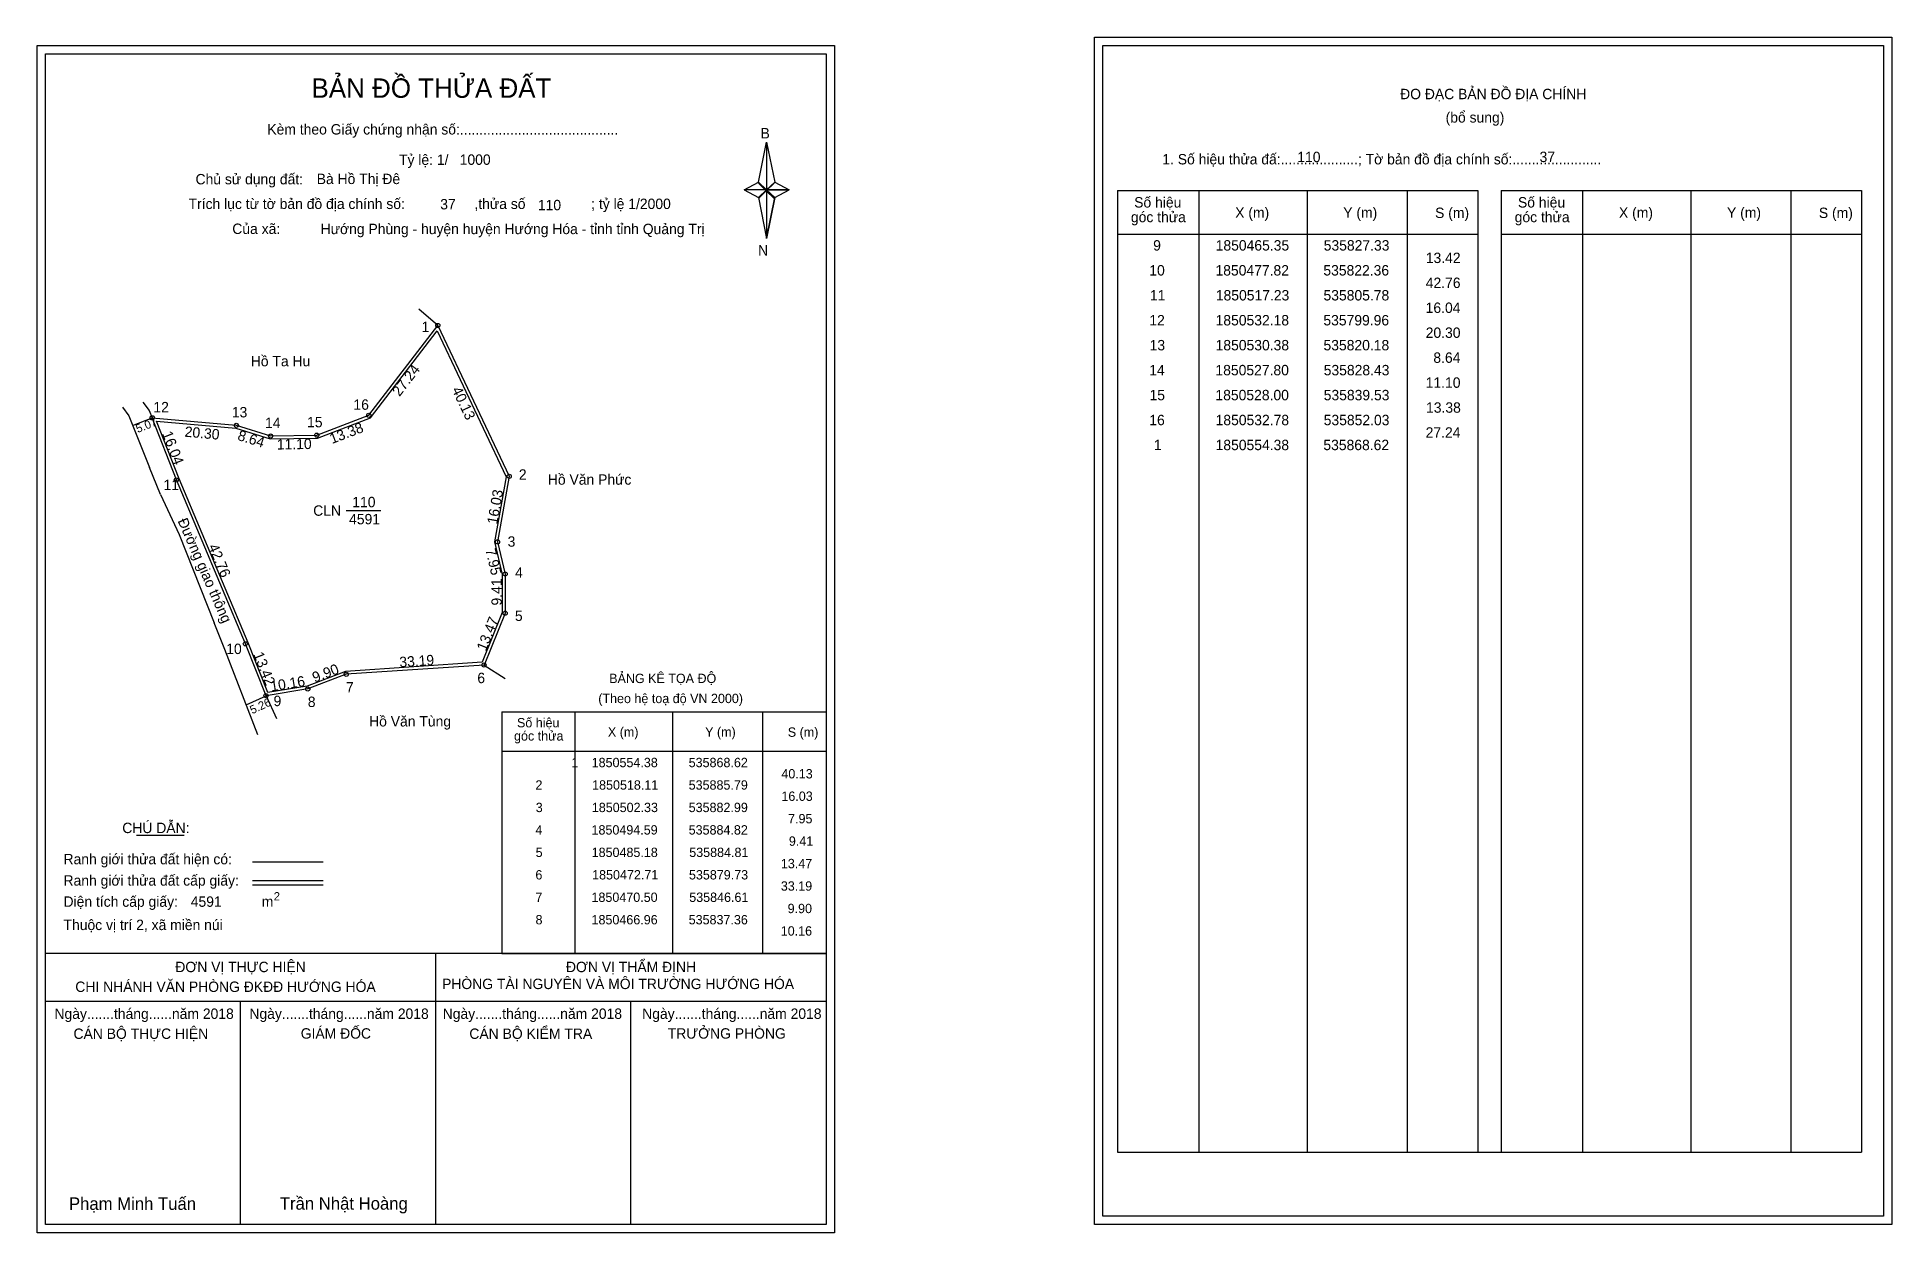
# Model space of a CAD drawing. Extents: x 535772 to 536218, y 1850336 to 1850624.
import ezdxf

# ---------------------------------------------------------------- set-up
doc = ezdxf.new("R2010")
doc.units = 0
for name, color, linetype in [('Level 1', 7, 'Continuous'), ('Level 10', 7, 'Continuous'), ('Level 11', 7, 'Continuous'), ('Level 13', 7, 'Continuous'), ('Level 27', 7, 'Continuous'), ('Level 3', 7, 'Continuous'), ('Level 36', 7, 'Continuous'), ('Level 49', 7, 'Continuous'), ('Level 5', 7, 'Continuous'), ('Level 53', 7, 'Continuous'), ('Level 55', 7, 'Continuous'), ('Level 6', 7, 'Continuous'), ('Level 63', 7, 'Continuous'), ('Level 9', 7, 'Continuous')]:
    doc.layers.add(name, color=color, linetype=linetype)

msp = doc.modelspace()

# ---------------------------------------------------------------- linework, layer by layer
at = {"layer": 'Level 1'}
for p, q in [((535774.29, 1850619.73), (535774.29, 1850619.73)), ((536028.49, 1850621.73), (536028.49, 1850621.73)), ((535945.71, 1850588.85), (535947.68, 1850598.49)), ((535947.68, 1850598.49), (535947.68, 1850586.96)), ((535947.68, 1850598.49), (535949.65, 1850588.85)), ((535942.27, 1850586.96), (535945.71, 1850588.85)), ((535945.71, 1850588.85), (535947.68, 1850586.96)), ((535947.53, 1850586.74), (535945.71, 1850588.63)), ((535949.5, 1850588.63), (535947.53, 1850586.74)), ((535947.53, 1850586.74), (535949.5, 1850588.63)), ((535949.65, 1850588.85), (535947.68, 1850586.96)), ((535947.68, 1850586.96), (535945.71, 1850585.12)), ((535947.53, 1850586.74), (535945.71, 1850584.9)), ((535945.71, 1850584.9), (535947.53, 1850586.74)), ((535945.71, 1850585.12), (535947.68, 1850575.26)), ((535949.5, 1850584.9), (535947.53, 1850586.74)), ((535947.68, 1850586.96), (535947.68, 1850575.26)), ((535947.68, 1850586.96), (535953.09, 1850586.96)), ((535947.68, 1850586.96), (535949.65, 1850585.12)), ((535949.65, 1850585.12), (535947.68, 1850575.26)), ((535949.65, 1850585.12), (535953.09, 1850586.96)), ((536032.03, 1850586.87), (536118.63, 1850586.87)), ((536051.62, 1850355.61), (536051.62, 1850586.87)), ((536077.69, 1850355.61), (536077.69, 1850586.87)), ((536101.66, 1850586.87), (536101.66, 1850355.61)), ((536118.63, 1850586.87), (536118.63, 1850355.61)), ((536124.28, 1850586.87), (536210.89, 1850586.87)), ((536143.87, 1850355.61), (536143.87, 1850586.87)), ((536169.95, 1850355.61), (536169.95, 1850586.87)), ((536193.92, 1850586.87), (536193.92, 1850355.61)), ((536210.89, 1850586.87), (536210.89, 1850355.61)), ((536032.03, 1850576.35), (536118.63, 1850576.35)), ((536124.28, 1850576.35), (536210.89, 1850576.35)), ((535884.05, 1850461.45), (535961.99, 1850461.45)), ((535901.68, 1850403.38), (535901.68, 1850461.45)), ((535925.14, 1850403.38), (535925.14, 1850461.45)), ((535946.72, 1850461.45), (535946.72, 1850403.38)), ((535884.05, 1850451.97), (535961.99, 1850451.97)), ((535796.21, 1850431.79), (535807.61, 1850431.79)), ((535824.07, 1850425.39), (535841.09, 1850425.39)), ((535824.07, 1850420.94), (535841.09, 1850420.94)), ((535824.07, 1850419.85), (535841.09, 1850419.85)), ((535881.12, 1850403.38), (535774.29, 1850403.38)), ((535961.99, 1850403.38), (535857.15, 1850403.38)), ((535868.14, 1850338.15), (535868.14, 1850403.38)), ((535884.05, 1850403.37), (535961.99, 1850403.37)), ((535961.99, 1850391.83), (535774.29, 1850391.83)), ((535821.21, 1850338.15), (535821.21, 1850391.83)), ((535915.06, 1850338.15), (535915.06, 1850391.83)), ((536032.03, 1850355.61), (536210.89, 1850355.61)), ((535961.99, 1850338.15), (535961.99, 1850338.15)), ((536216.19, 1850340.15), (536216.19, 1850340.15))]:
    msp.add_line(p, q, dxfattribs=at)
for points in [[(535945.71, 1850588.85), (535947.68, 1850598.49), (535947.68, 1850586.96)], [(535947.68, 1850586.96), (535949.65, 1850588.85), (535953.09, 1850586.96)], [(535942.27, 1850586.96), (535945.71, 1850585.12), (535947.68, 1850586.96)], [(535947.68, 1850586.96), (535947.68, 1850575.26), (535949.65, 1850585.12)]]:
    msp.add_lwpolyline(points, close=True, dxfattribs=at)
at = {"layer": 'Level 10'}
for p, q in [((535828.43, 1850527.8), (535839.53, 1850528)), ((535801.98, 1850513.74), (535799.28, 1850520.2)), ((535817.41, 1850476.45), (535814.87, 1850482.83)), ((535817.41, 1850476.45), (535814.87, 1850482.83)), ((535825.36, 1850455.9), (535817.41, 1850476.45))]:
    msp.add_line(p, q, dxfattribs=at)
for points in [[(535868.62, 1850554.38), (535885.79, 1850518.11), (535882.99, 1850502.33), (535884.82, 1850494.59), (535884.81, 1850485.18), (535879.73, 1850472.71), (535846.61, 1850470.5), (535837.36, 1850466.96), (535827.33, 1850465.35), (535822.36, 1850477.82), (535805.78, 1850517.23), (535799.96, 1850532.18), (535820.18, 1850530.38), (535828.43, 1850527.8), (535839.53, 1850528), (535852.03, 1850532.78)], [(535868.48, 1850553.05), (535885.06, 1850518.01), (535882.28, 1850502.31), (535884.12, 1850494.51), (535884.11, 1850485.32), (535879.25, 1850473.38), (535846.46, 1850471.19), (535837.18, 1850467.64), (535827.77, 1850466.13), (535823.01, 1850478.09), (535806.43, 1850517.49), (535801.02, 1850531.38), (535820.04, 1850529.69), (535828.33, 1850527.1), (535839.67, 1850527.3), (535852.46, 1850532.2)]]:
    msp.add_lwpolyline(points, close=True, dxfattribs=at)
for points in [[(535792.85, 1850534.73), (535794.32, 1850532.64), (535799.28, 1850520.2)], [(535797.72, 1850535.96), (535799.27, 1850533.96), (535799.96, 1850532.18)], [(535801.98, 1850513.74), (535806.43, 1850504.12), (535814.87, 1850482.83)]]:
    msp.add_lwpolyline(points, dxfattribs=at)
at = {"layer": 'Level 11'}
for centre in [(535868.62, 1850554.38), (535868.62, 1850554.38), (535799.96, 1850532.18), (535820.18, 1850530.38), (535852.03, 1850532.78), (535828.43, 1850527.8), (535839.53, 1850528), (535805.78, 1850517.23), (535885.79, 1850518.11), (535882.99, 1850502.33), (535884.82, 1850494.59), (535884.81, 1850485.18), (535822.36, 1850477.82), (535879.73, 1850472.71), (535837.36, 1850466.96), (535846.61, 1850470.5), (535827.33, 1850465.35)]:
    msp.add_circle(centre, 0.5, dxfattribs=at)
at = {"layer": 'Level 27'}
for p, q in [((535868.62, 1850554.38), (535864.1, 1850558.32)), ((535879.73, 1850472.71), (535884.79, 1850469.49)), ((535827.33, 1850465.35), (535829.85, 1850459.9))]:
    msp.add_line(p, q, dxfattribs=at)
at = {"layer": 'Level 3'}
for p, q in [((536032.03, 1850586.87), (536032.03, 1850355.61)), ((536124.28, 1850586.87), (536124.28, 1850355.61)), ((535884.05, 1850461.45), (535884.05, 1850403.38))]:
    msp.add_line(p, q, dxfattribs=at)
at = {"layer": 'Level 5'}
for p, q in [((535795.24, 1850530.34), (535799.96, 1850532.18)), ((535822.56, 1850463.14), (535827.33, 1850465.35))]:
    msp.add_line(p, q, dxfattribs=at)
at = {"layer": 'Level 63'}
for points in [[(536026.5, 1850623.73), (536218.2, 1850623.73), (536218.2, 1850338.15), (536026.5, 1850338.15)], [(535772.29, 1850621.73), (535963.99, 1850621.73), (535963.99, 1850336.15), (535772.29, 1850336.15)], [(535774.29, 1850619.73), (535961.99, 1850619.73), (535961.99, 1850338.15), (535774.29, 1850338.15)], [(536028.5, 1850621.73), (536216.2, 1850621.73), (536216.2, 1850340.15), (536028.5, 1850340.15)]]:
    msp.add_lwpolyline(points, close=True, dxfattribs=at)
at = {"layer": 'Level 9'}
msp.add_line((535846.6, 1850509.86), (535854.93, 1850509.86), dxfattribs=at)

# ---------------------------------------------------------------- texts
at = {"layer": 'Level 1'}
for s, height, p in [('BẢN ĐỒ THỬA ĐẤT', 4.6657, (535838.26, 1850609.13)), ('ĐO ĐẠC BẢN ĐỒ ĐỊA CHÍNH', 2.5, (536099.97, 1850608.79)), ('(bổ sung)', 2.5, (536110.91, 1850603.17)), ('Kèm theo Giấy chứng nhận số:.........................................', 2.5, (535827.64, 1850600.3)), ('B', 2.5, (535946.22, 1850599.36)), ('1. Số hiệu thửa đấ:....................; Tờ bản đồ địa chính số:.......................', 2.5, (536042.8, 1850593.11)), ('Chủ sử dụng đất:', 2.5, (535810.38, 1850588.31)), ('Trích lục từ tờ bản đồ địa chính số:                  ,thửa số                 ; tỷ lệ 1/2000', 2.5, (535808.71, 1850582.38)), ('Số hiệu', 2.5, (536036.04, 1850582.74)), ('X (m)', 2.5, (536060.32, 1850580.27)), ('Y (m)', 2.5, (536086.3, 1850580.27)), ('Số hiệu', 2.5, (536128.3, 1850582.74)), ('X (m)', 2.5, (536152.58, 1850580.27)), ('Y (m)', 2.5, (536178.56, 1850580.27)), ('Của xã:', 2.5, (535819.22, 1850576.38)), ('góc thửa', 2.5, (536035.25, 1850579.21)), ('S (m)', 2.5, (536108.38, 1850580.22)), ('góc thửa', 2.5, (536127.51, 1850579.21)), ('S (m)', 2.5, (536200.64, 1850580.22)), ('N', 2.5, (535945.62, 1850571.19)), ('BẢNG KÊ TỌA ĐỘ', 2.25, (535909.82, 1850468.38)), ('(Theo hệ toạ độ VN 2000)', 2.25, (535907.2, 1850463.56)), ('Số hiệu', 2.25, (535887.66, 1850457.73)), ('góc thửa', 2.25, (535886.95, 1850454.55)), ('X (m)', 2.25, (535909.51, 1850455.5)), ('Y (m)', 2.25, (535932.89, 1850455.5)), ('S (m)', 2.25, (535952.76, 1850455.46)), ('CHÚ DẪN:', 2.5, (535792.77, 1850432.3)), ('Ranh giới thửa đất hiện có:', 2.5, (535778.64, 1850424.8)), ('Ranh giới thửa đất cấp giấy:', 2.5, (535778.64, 1850419.66)), ('2', 2, (535829.19, 1850416.11)), ('Diện tích cấp giấy:', 2.5, (535778.64, 1850414.58)), ('m', 2.5, (535826.29, 1850414.6)), ('Thuộc vị trí 2, xã miền núi', 2.5, (535778.64, 1850408.98)), ('ĐƠN VỊ THỰC HIỆN', 2.5, (535805.52, 1850398.86)), ('ĐƠN VỊ THẨM ĐỊNH', 2.5, (535899.43, 1850398.86)), ('CHI NHÁNH VĂN PHÒNG ĐKĐĐ HƯỚNG HÓA', 2.5, (535781.48, 1850394.1)), ('PHÒNG TÀI NGUYÊN VÀ MÔI TRƯỜNG HƯỚNG HÓA', 2.5, (535869.65, 1850394.79)), ('Ngày.......tháng......năm 2018', 2.5, (535776.46, 1850387.62)), ('Ngày.......tháng......năm 2018', 2.5, (535823.33, 1850387.62)), ('Ngày.......tháng......năm 2018', 2.5, (535869.8, 1850387.62)), ('Ngày.......tháng......năm 2018', 2.5, (535917.76, 1850387.62)), ('CÁN BỘ THỰC HIỆN', 2.5, (535781.04, 1850382.81)), ('GIÁM ĐỐC', 2.5, (535835.67, 1850382.87)), ('CÁN BỘ KIỂM TRA', 2.5, (535876.21, 1850382.81)), ('TRƯỞNG PHÒNG', 2.5, (535923.9, 1850382.87)), ('Phạm Minh Tuấn', 3, (535779.95, 1850341.69)), ('Trần Nhật Hoàng', 3, (535830.64, 1850341.74))]:
    msp.add_text(s, height=height, dxfattribs=at).set_placement(p)
at = {"layer": 'Level 11'}
msp.add_text('Tỷ lệ: 1/', height=2.5, dxfattribs=at).set_placement((535859.3, 1850592.99))
at = {"layer": 'Level 13'}
for s, p in [('110', (535848.06, 1850510.66)), ('CLN', (535838.67, 1850508.61)), ('4591', (535847.3, 1850506.56))]:
    msp.add_text(s, height=2.5, dxfattribs=at).set_placement(p)
at = {"layer": 'Level 36'}
for s, p in [('Hồ Ta Hu', (535823.66, 1850544.55)), ('Hồ Văn Phức', (535895.08, 1850516.08)), ('Hồ Văn Tùng', (535852.11, 1850457.94))]:
    msp.add_text(s, height=2.5, dxfattribs=at).set_placement(p)
msp.add_text('Đường giao thông', height=2.5, rotation=293.6538, dxfattribs=at).set_placement((535806.03, 1850507.39))
at = {"layer": 'Level 49'}
for s, rotation, p in [('27.24', 52.4737, (535859.42, 1850537.14)), ('40.13', 295.3326, (535871.93, 1850538.95)), ('20.30', 354.9129, (535807.69, 1850527.64)), ('13.38', 20.9269, (535843.18, 1850525.86)), ('16.04', 291.2708, (535802.29, 1850528.4)), ('8.64', 342.6341, (535820.3, 1850526.89)), ('11.10', 1.0322, (535829.95, 1850524.53)), ('16.03', 79.9382, (535882.9, 1850506.42)), ('42.76', 292.8168, (535813.38, 1850501.22)), ('7.95', 283.3024, (535880.04, 1850500.45)), ('9.41', 89.9391, (535884.01, 1850487.03)), ('13.47', 67.8351, (535880.17, 1850475.9)), ('13.42', 291.7301, (535824.23, 1850475.3)), ('9.90', 20.942, (535839.02, 1850468.45)), ('33.19', 3.8175, (535859.46, 1850472.16)), ('10.16', 9.1192, (535828.59, 1850466.36))]:
    msp.add_text(s, height=2.5, rotation=rotation, dxfattribs=at).set_placement(p)
at = {"layer": 'Level 5'}
for s, rotation, p in [('5.07', 21.2708, (535796.48, 1850528.52)), ('5.26', 24.8164, (535824, 1850460.87))]:
    msp.add_text(s, height=2, rotation=rotation, dxfattribs=at).set_placement(p)
at = {"layer": 'Level 53'}
for s, height, p in [('9', 2.5, (536040.6, 1850572.39)), ('1850465.35', 2.5, (536055.63, 1850572.39)), ('535827.33', 2.5, (536081.6, 1850572.39)), ('13.42', 2.5, (536106.14, 1850569.39)), ('10', 2.5, (536039.67, 1850566.39)), ('1850477.82', 2.5, (536055.58, 1850566.39)), ('535822.36', 2.5, (536081.52, 1850566.39)), ('42.76', 2.5, (536106.13, 1850563.39)), ('11', 2.5, (536039.83, 1850560.39)), ('1850517.23', 2.5, (536055.66, 1850560.39)), ('535805.78', 2.5, (536081.55, 1850560.39)), ('12', 2.5, (536039.68, 1850554.39)), ('1850532.18', 2.5, (536055.61, 1850554.39)), ('535799.96', 2.5, (536081.52, 1850554.39)), ('16.04', 2.5, (536106.11, 1850557.39)), ('20.30', 2.5, (536106.12, 1850551.39)), ('13', 2.5, (536039.75, 1850548.39)), ('1850530.38', 2.5, (536055.61, 1850548.39)), ('535820.18', 2.5, (536081.55, 1850548.39)), ('8.64', 2.5, (536107.96, 1850545.39)), ('14', 2.5, (536039.66, 1850542.39)), ('1850527.80', 2.5, (536055.57, 1850542.39)), ('535828.43', 2.5, (536081.6, 1850542.39)), ('15', 2.5, (536039.72, 1850536.39)), ('1850528.00', 2.5, (536055.57, 1850536.39)), ('535839.53', 2.5, (536081.6, 1850536.39)), ('11.10', 2.5, (536106.12, 1850539.39)), ('13.38', 2.5, (536106.2, 1850533.39)), ('16', 2.5, (536039.67, 1850530.39)), ('1850532.78', 2.5, (536055.61, 1850530.39)), ('535852.03', 2.5, (536081.6, 1850530.39)), ('27.24', 2.5, (536106.11, 1850527.39)), ('1', 2.5, (536040.75, 1850524.39)), ('1850554.38', 2.5, (536055.61, 1850524.39)), ('535868.62', 2.5, (536081.52, 1850524.39)), ('1', 2.25, (535900.75, 1850448.15)), ('1850554.38', 2.25, (535905.61, 1850448.15)), ('535868.62', 2.25, (535928.93, 1850448.15)), ('2', 2.25, (535892.1, 1850442.75)), ('1850518.11', 2.25, (535905.72, 1850442.75)), ('535885.79', 2.25, (535928.93, 1850442.75)), ('40.13', 2.25, (535951.22, 1850445.45)), ('16.03', 2.25, (535951.22, 1850440.05)), ('3', 2.25, (535892.17, 1850437.35)), ('1850502.33', 2.25, (535905.65, 1850437.35)), ('535882.99', 2.25, (535928.93, 1850437.35)), ('7.95', 2.25, (535952.83, 1850434.65)), ('4', 2.25, (535892.09, 1850431.95)), ('1850494.59', 2.25, (535905.58, 1850431.95)), ('535884.82', 2.25, (535928.93, 1850431.95)), ('9.41', 2.25, (535953.02, 1850429.25)), ('5', 2.25, (535892.14, 1850426.55)), ('1850485.18', 2.25, (535905.61, 1850426.55)), ('535884.81', 2.25, (535929.07, 1850426.55)), ('6', 2.25, (535892.09, 1850421.15)), ('1850472.71', 2.25, (535905.72, 1850421.15)), ('535879.73', 2.25, (535929, 1850421.15)), ('13.47', 2.25, (535951.1, 1850423.85)), ('7', 2.25, (535892.1, 1850415.75)), ('1850470.50', 2.25, (535905.57, 1850415.75)), ('535846.61', 2.25, (535929.07, 1850415.75)), ('33.19', 2.25, (535951.09, 1850418.45)), ('9.90', 2.25, (535952.73, 1850413.05)), ('8', 2.25, (535892.12, 1850410.35)), ('1850466.96', 2.25, (535905.58, 1850410.35)), ('535837.36', 2.25, (535928.93, 1850410.35)), ('10.16', 2.25, (535951.07, 1850407.65))]:
    msp.add_text(s, height=height, dxfattribs=at).set_placement(p)
at = {"layer": 'Level 55'}
for s, height, p in [('102', 0.11, (535868.5, 1850554.27)), ('101', 0.11, (535868.51, 1850554.27)), ('101', 0.11, (535868.51, 1850554.27)), ('1', 0.4, (535868.51, 1850554.38)), ('12', 0.4, (535799.68, 1850532.18)), ('101', 0.11, (535799.85, 1850532.07)), ('101', 0.11, (535799.85, 1850532.07)), ('0', 0.11, (535799.92, 1850532.07)), ('0', 0.11, (535799.92, 1850532.07)), ('13', 0.4, (535819.91, 1850530.38)), ('101', 0.11, (535820.07, 1850530.27)), ('101', 0.11, (535820.07, 1850530.27)), ('16', 0.4, (535851.75, 1850532.78)), ('101', 0.11, (535851.92, 1850532.67)), ('101', 0.11, (535851.92, 1850532.67)), ('14', 0.4, (535828.14, 1850527.8)), ('101', 0.11, (535828.32, 1850527.69)), ('101', 0.11, (535828.32, 1850527.69)), ('15', 0.4, (535839.25, 1850528)), ('101', 0.11, (535839.42, 1850527.89)), ('101', 0.11, (535839.42, 1850527.89)), ('11', 0.4, (535805.52, 1850517.23)), ('0', 0.11, (535805.74, 1850517.12)), ('0', 0.11, (535805.74, 1850517.12)), ('2', 0.4, (535885.65, 1850518.11)), ('102', 0.11, (535885.67, 1850518)), ('3', 0.4, (535882.87, 1850502.33)), ('102', 0.11, (535882.87, 1850502.22)), ('4', 0.4, (535884.68, 1850494.59)), ('102', 0.11, (535884.7, 1850494.48)), ('5', 0.4, (535884.68, 1850485.18)), ('102', 0.11, (535884.69, 1850485.07)), ('10', 0.4, (535822.08, 1850477.82)), ('0', 0.11, (535822.32, 1850477.71)), ('0', 0.11, (535822.32, 1850477.71)), ('6', 0.4, (535879.59, 1850472.71)), ('102', 0.11, (535879.61, 1850472.6)), ('118', 0.11, (535879.61, 1850472.6)), ('8', 0.4, (535837.23, 1850466.96)), ('118', 0.11, (535837.24, 1850466.85)), ('7', 0.4, (535846.48, 1850470.5)), ('118', 0.11, (535846.49, 1850470.39)), ('9', 0.4, (535827.19, 1850465.35)), ('118', 0.11, (535827.21, 1850465.24)), ('0', 0.11, (535827.29, 1850465.24)), ('0', 0.11, (535827.29, 1850465.24))]:
    msp.add_text(s, height=height, dxfattribs=at).set_placement(p)
at = {"layer": 'Level 6'}
for s, p in [('1000', (535873.89, 1850593.01)), ('110', (536075.25, 1850593.65)), ('37', (536133.5, 1850593.67)), ('Bà Hồ Thị Đê', (535839.51, 1850588.38)), ('37', (535869.21, 1850582.29)), ('110', (535892.68, 1850582.08)), (' Hướng Phùng - huyện huyện Hướng Hóa - tỉnh tỉnh Quảng Trị', (535839.53, 1850576.34)), ('4591', (535809.23, 1850414.58))]:
    msp.add_text(s, height=2.5, dxfattribs=at).set_placement(p)
at = {"layer": 'Level 9'}
for s, p in [('1', (535864.74, 1850552.81)), ('12', (535800.25, 1850533.49)), ('13', (535819.11, 1850532.27)), ('16', (535848.34, 1850534.1)), ('14', (535827.1, 1850529.72)), ('15', (535837.2, 1850529.89)), ('11', (535802.67, 1850514.78)), ('2', (535888.11, 1850517.29)), ('3', (535885.41, 1850501.17)), ('4', (535887.21, 1850493.71)), ('5', (535887.17, 1850483.31)), ('10', (535817.76, 1850475.36)), ('7', (535846.55, 1850466.12)), ('6', (535878.13, 1850468.36)), ('9', (535829.14, 1850462.84)), ('8', (535837.37, 1850462.62))]:
    msp.add_text(s, height=2.5, dxfattribs=at).set_placement(p)

doc.saveas('drawing.dxf')
